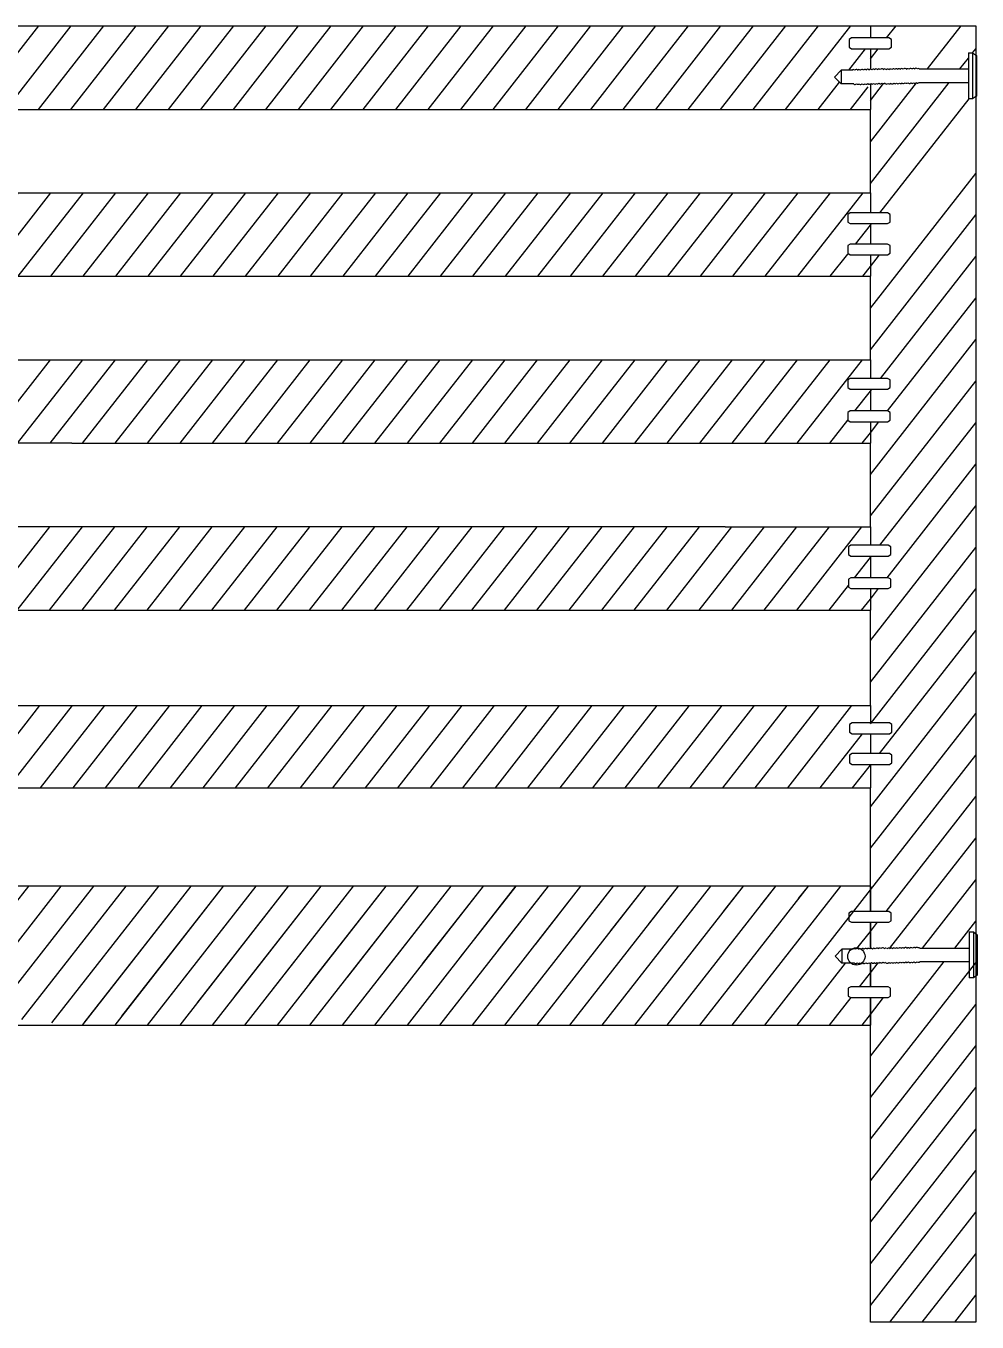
# Model space of a CAD drawing. Header units: millimetres. Extents: x -383 to 2872, y 639 to 2489.
# Drawn here: x 2518.1 to 2587.8, y 2297.3 to 2392.3 of the extents above; entities that cross this region are included whole.
import ezdxf

# ---------------------------------------------------------------- set-up
doc = ezdxf.new("R2010")
doc.units = ezdxf.units.MM
for name, color, linetype in [('ARREDI_attrezzature', 175, 'Continuous'), ('Chiodi', 1, 'Continuous'), ('struttura', 7, 'Continuous')]:
    doc.layers.add(name, color=color, linetype=linetype)
pattern_1 = [(52, (1200.2589, 2122.3215), (-1.4775202, 1.1543653), [])]

msp = doc.modelspace()

# ---------------------------------------------------------------- hatches: boundary and pattern name
at = {"layer": 'ARREDI_attrezzature'}
h = msp.add_hatch(dxfattribs=at)
h.set_pattern_fill('ANSI31', color=256, scale=15, angle=7)
h.set_pattern_definition(pattern_1)
h.paths.add_polyline_path([(2578.288, 2376.165), (2578.472, 2376.283), (2579.948, 2376.283), (2579.948, 2377.776), (2578.288, 2377.776), (2578.288, 2378.457), (2578.472, 2378.576), (2579.948, 2378.576), (2579.948, 2380.033), (2521.446, 2380.033), (2512.063, 2380.033), (2507.673, 2380.033), (2507.673, 2378.882), (2509.168, 2378.882), (2509.168, 2378.199), (2508.985, 2378.082), (2507.673, 2378.082), (2507.673, 2376.244), (2509.214, 2376.244), (2509.214, 2375.561), (2509.03, 2375.444), (2507.673, 2375.444), (2507.673, 2373.916), (2512.063, 2373.916), (2521.446, 2373.916), (2579.948, 2373.916), (2579.948, 2375.484), (2578.288, 2375.484)])
h = msp.add_hatch(dxfattribs=at)
h.set_pattern_fill('ANSI31', color=256, scale=15, angle=7)
h.set_pattern_definition(pattern_1)
h.paths.add_polyline_path([(2578.289, 2363.933), (2578.472, 2364.051), (2579.948, 2364.051), (2579.948, 2365.637), (2578.289, 2365.637), (2578.289, 2366.318), (2578.472, 2366.436), (2579.948, 2366.436), (2579.948, 2367.799), (2521.446, 2367.799), (2512.063, 2367.799), (2507.673, 2367.799), (2507.673, 2366.501), (2509.168, 2366.501), (2509.168, 2365.818), (2508.985, 2365.701), (2507.673, 2365.701), (2507.673, 2364.136), (2509.214, 2364.136), (2509.214, 2363.454), (2509.03, 2363.336), (2507.673, 2363.336), (2507.673, 2361.681), (2512.063, 2361.681), (2521.446, 2361.681), (2579.948, 2361.681), (2579.948, 2363.251), (2578.289, 2363.251)])
h = msp.add_hatch(dxfattribs=at)
h.set_pattern_fill('ANSI31', color=256, scale=15, angle=7)
h.set_pattern_definition(pattern_1)
h.paths.add_polyline_path([(2579.948, 2353.411), (2578.336, 2353.411), (2578.336, 2354.093), (2578.52, 2354.211), (2579.948, 2354.211), (2579.948, 2355.564), (2569.307, 2355.564), (2515.846, 2355.564), (2512.063, 2355.564), (2507.673, 2355.564), (2507.673, 2354.028), (2509.213, 2354.028), (2509.213, 2353.346), (2509.029, 2353.229), (2507.673, 2353.229), (2507.673, 2351.755), (2509.258, 2351.755), (2509.258, 2351.072), (2509.075, 2350.955), (2507.673, 2350.955), (2507.673, 2349.447), (2512.063, 2349.447), (2512.791, 2349.447), (2572.363, 2349.447), (2579.948, 2349.447), (2579.948, 2351.026), (2578.336, 2351.026), (2578.336, 2351.708), (2578.52, 2351.826), (2579.948, 2351.826)])
h = msp.add_hatch(dxfattribs=at)
h.set_pattern_fill('ANSI31', color=256, scale=15, angle=7)
h.set_pattern_definition(pattern_1)
h.paths.add_polyline_path([(2578.43, 2338.824), (2578.613, 2338.942), (2579.948, 2338.942), (2579.948, 2340.387), (2578.43, 2340.387), (2578.43, 2341.069), (2578.613, 2341.187), (2579.948, 2341.187), (2579.948, 2342.449), (2572.363, 2342.449), (2512.791, 2342.449), (2512.063, 2342.449), (2507.673, 2342.449), (2507.673, 2340.815), (2509.144, 2340.815), (2509.144, 2340.133), (2508.961, 2340.015), (2507.673, 2340.015), (2507.673, 2338.802), (2509.19, 2338.802), (2509.19, 2338.119), (2509.006, 2338.002), (2507.673, 2338.002), (2507.673, 2337.212), (2507.673, 2336.422), (2579.948, 2336.422), (2579.948, 2338.142), (2578.43, 2338.142)])
h = msp.add_hatch(dxfattribs=at)
h.set_pattern_fill('ANSI31', color=256, scale=15, angle=7)
h.set_pattern_definition(pattern_1)
edge = h.paths.add_edge_path()
edge.add_line((2579.948, 2329.222), (2427.399, 2329.222))
edge.add_line((2521.446, 2319.038), (2579.605, 2319.038))
edge.add_line((2511.72, 2319.038), (2521.446, 2319.038))

# ---------------------------------------------------------------- linework, layer by layer
for p, q in [((2587.667, 2392.267), (2587.667, 2297.267)), ((2579.948, 2380.033), (2579.948, 2386.15)), ((2579.948, 2367.799), (2579.948, 2373.916)), ((2579.948, 2355.564), (2579.948, 2361.681)), ((2579.948, 2342.449), (2579.948, 2349.447)), ((2579.948, 2329.222), (2579.948, 2336.422)), ((2579.605, 2319.038), (2579.948, 2319.038))]:
    msp.add_line(p, q)
at = {"layer": 'ARREDI_attrezzature', "linetype": 'Continuous'}
for p, q in [((2514.255, 2386.15), (2519.034, 2392.267)), ((2516.634, 2386.15), (2521.414, 2392.267)), ((2519.014, 2386.15), (2523.793, 2392.267)), ((2521.393, 2386.15), (2526.172, 2392.267)), ((2523.773, 2386.15), (2528.552, 2392.267)), ((2526.152, 2386.15), (2530.931, 2392.267)), ((2528.531, 2386.15), (2533.311, 2392.267)), ((2530.911, 2386.15), (2535.69, 2392.267)), ((2533.29, 2386.15), (2538.07, 2392.267)), ((2535.67, 2386.15), (2540.449, 2392.267)), ((2538.049, 2386.15), (2542.828, 2392.267)), ((2540.428, 2386.15), (2545.208, 2392.267)), ((2542.808, 2386.15), (2547.587, 2392.267)), ((2545.187, 2386.15), (2549.967, 2392.267)), ((2547.567, 2386.15), (2552.346, 2392.267)), ((2549.946, 2386.15), (2554.725, 2392.267)), ((2552.326, 2386.15), (2557.105, 2392.267)), ((2554.705, 2386.15), (2559.484, 2392.267)), ((2557.084, 2386.15), (2561.864, 2392.267)), ((2559.464, 2386.15), (2564.243, 2392.267)), ((2561.843, 2386.15), (2566.622, 2392.267)), ((2564.223, 2386.15), (2569.002, 2392.267)), ((2566.602, 2386.15), (2571.381, 2392.267)), ((2568.981, 2386.15), (2573.761, 2392.267)), ((2571.361, 2386.15), (2576.14, 2392.267)), ((2573.74, 2386.15), (2578.519, 2392.267)), ((2581.143, 2391.385), (2581.833, 2392.267)), ((2584.131, 2389.118), (2586.592, 2392.267)), ((2578.37, 2389.03), (2579.584, 2390.585)), ((2579.948, 2389.854), (2580.518, 2390.585)), ((2587.428, 2390.292), (2587.667, 2390.597)), ((2586.511, 2389.118), (2587.128, 2389.908)), ((2576.12, 2386.15), (2577.681, 2388.149)), ((2578.499, 2386.15), (2579.794, 2387.808)), ((2579.948, 2380.718), (2585.731, 2388.121)), ((2579.948, 2383.763), (2583.336, 2388.1)), ((2579.948, 2386.809), (2580.908, 2388.038)), ((2580.653, 2378.576), (2587.184, 2386.935)), ((2579.948, 2371.581), (2587.667, 2381.461)), ((2579.948, 2368.536), (2587.667, 2378.415)), ((2579.948, 2377.672), (2580.028, 2377.776)), ((2579.948, 2374.627), (2580.617, 2375.484)), ((2580.687, 2366.436), (2587.667, 2375.37)), ((2581.203, 2364.051), (2587.667, 2372.324)), ((2579.948, 2359.399), (2587.667, 2369.279)), ((2579.948, 2356.354), (2587.667, 2366.233)), ((2579.948, 2365.49), (2580.062, 2365.637)), ((2579.948, 2362.445), (2580.578, 2363.251)), ((2580.653, 2354.211), (2587.667, 2363.188)), ((2581.169, 2351.826), (2587.667, 2360.142)), ((2579.948, 2347.217), (2587.667, 2357.097)), ((2579.948, 2344.172), (2587.667, 2354.051)), ((2579.948, 2353.308), (2580.028, 2353.411)), ((2579.948, 2350.263), (2580.544, 2351.026)), ((2579.948, 2341.126), (2587.667, 2351.006)), ((2580.621, 2338.942), (2587.667, 2347.96)), ((2579.948, 2335.035), (2587.667, 2344.915)), ((2579.948, 2331.99), (2587.667, 2341.869)), ((2579.948, 2328.944), (2587.667, 2338.824)), ((2579.948, 2338.081), (2579.996, 2338.142)), ((2581.096, 2327.368), (2587.667, 2335.778)), ((2581.351, 2324.649), (2587.667, 2332.733)), ((2583.758, 2324.684), (2587.667, 2329.687)), ((2522.241, 2319.038), (2530.197, 2329.222)), ((2524.62, 2319.038), (2532.576, 2329.222)), ((2526.999, 2319.038), (2534.956, 2329.222)), ((2529.379, 2319.038), (2537.335, 2329.222)), ((2531.758, 2319.038), (2539.715, 2329.222)), ((2534.138, 2319.038), (2542.094, 2329.222)), ((2536.517, 2319.038), (2544.473, 2329.222)), ((2538.897, 2319.038), (2546.853, 2329.222)), ((2541.276, 2319.038), (2549.232, 2329.222)), ((2543.655, 2319.038), (2551.612, 2329.222)), ((2546.035, 2319.038), (2553.991, 2329.222)), ((2548.414, 2319.038), (2556.371, 2329.222)), ((2550.794, 2319.038), (2558.75, 2329.222)), ((2553.173, 2319.038), (2561.129, 2329.222)), ((2555.552, 2319.038), (2563.509, 2329.222)), ((2557.932, 2319.038), (2565.888, 2329.222)), ((2560.311, 2319.038), (2568.268, 2329.222)), ((2562.691, 2319.038), (2570.647, 2329.222)), ((2565.07, 2319.038), (2573.026, 2329.222)), ((2567.449, 2319.038), (2575.406, 2329.222)), ((2569.829, 2319.038), (2577.785, 2329.222)), ((2572.208, 2319.038), (2579.948, 2328.944)), ((2579.948, 2325.899), (2580.471, 2326.568)), ((2586.137, 2324.684), (2587.667, 2326.642)), ((2578.968, 2324.644), (2579.948, 2325.899)), ((2574.588, 2319.038), (2578.14, 2323.584)), ((2579.163, 2321.849), (2579.948, 2322.853)), ((2579.948, 2316.762), (2585.358, 2323.687)), ((2579.948, 2313.717), (2587.667, 2323.596)), ((2579.948, 2322.853), (2580.523, 2323.59)), ((2576.967, 2319.038), (2578.538, 2321.049)), ((2579.948, 2319.808), (2580.917, 2321.049)), ((2579.948, 2310.671), (2587.667, 2320.551)), ((2579.346, 2319.038), (2579.948, 2319.808)), ((2579.948, 2307.626), (2587.667, 2317.505)), ((2579.948, 2304.58), (2587.667, 2314.46)), ((2579.948, 2301.535), (2587.667, 2311.414)), ((2579.948, 2298.489), (2587.667, 2308.369)), ((2581.373, 2297.267), (2587.667, 2305.323)), ((2583.752, 2297.267), (2587.667, 2302.278)), ((2586.131, 2297.267), (2587.667, 2299.232))]:
    msp.add_line(p, q, dxfattribs=at)
at = {"layer": 'Chiodi'}
for p, q in [((2578.577, 2391.385), (2578.394, 2391.267)), ((2578.394, 2391.267), (2578.394, 2390.702)), ((2581.31, 2391.385), (2578.577, 2391.385)), ((2581.494, 2391.267), (2581.31, 2391.385)), ((2581.494, 2390.702), (2581.494, 2391.267)), ((2578.394, 2390.702), (2578.577, 2390.585)), ((2578.577, 2390.585), (2581.31, 2390.585)), ((2581.31, 2390.585), (2581.494, 2390.702)), ((2578.472, 2378.576), (2578.288, 2378.457)), ((2578.288, 2378.457), (2578.288, 2377.893)), ((2578.288, 2377.893), (2578.472, 2377.776)), ((2581.205, 2378.576), (2578.472, 2378.576)), ((2581.389, 2378.457), (2581.205, 2378.576)), ((2581.205, 2377.776), (2581.389, 2377.893)), ((2581.389, 2377.893), (2581.389, 2378.457)), ((2578.472, 2377.776), (2581.205, 2377.776)), ((2578.472, 2376.283), (2578.288, 2376.165)), ((2578.288, 2376.165), (2578.288, 2375.601)), ((2581.205, 2376.283), (2578.472, 2376.283)), ((2581.389, 2376.165), (2581.205, 2376.283)), ((2581.389, 2375.601), (2581.389, 2376.165)), ((2578.288, 2375.601), (2578.472, 2375.484)), ((2578.472, 2375.484), (2581.205, 2375.484)), ((2581.205, 2375.484), (2581.389, 2375.601)), ((2578.472, 2366.436), (2578.289, 2366.318)), ((2578.289, 2366.318), (2578.289, 2365.754)), ((2578.289, 2365.754), (2578.472, 2365.637)), ((2581.206, 2366.436), (2578.472, 2366.436)), ((2578.472, 2365.637), (2581.206, 2365.637)), ((2581.389, 2366.318), (2581.206, 2366.436)), ((2581.206, 2365.637), (2581.389, 2365.754)), ((2581.389, 2365.754), (2581.389, 2366.318)), ((2578.472, 2364.051), (2578.289, 2363.933)), ((2578.289, 2363.933), (2578.289, 2363.368)), ((2581.206, 2364.051), (2578.472, 2364.051)), ((2581.389, 2363.933), (2581.206, 2364.051)), ((2581.389, 2363.368), (2581.389, 2363.933)), ((2578.289, 2363.368), (2578.472, 2363.251)), ((2578.472, 2363.251), (2581.206, 2363.251)), ((2581.206, 2363.251), (2581.389, 2363.368)), ((2578.52, 2354.211), (2578.336, 2354.093)), ((2581.253, 2354.211), (2578.52, 2354.211)), ((2581.437, 2354.093), (2581.253, 2354.211)), ((2578.336, 2354.093), (2578.336, 2353.529)), ((2578.336, 2353.529), (2578.52, 2353.411)), ((2578.52, 2353.411), (2581.253, 2353.411)), ((2581.253, 2353.411), (2581.437, 2353.529)), ((2581.437, 2353.529), (2581.437, 2354.093)), ((2578.52, 2351.826), (2578.336, 2351.708)), ((2578.336, 2351.708), (2578.336, 2351.143)), ((2581.253, 2351.826), (2578.52, 2351.826)), ((2581.437, 2351.708), (2581.253, 2351.826)), ((2581.437, 2351.143), (2581.437, 2351.708)), ((2578.336, 2351.143), (2578.52, 2351.026)), ((2578.52, 2351.026), (2581.253, 2351.026)), ((2581.253, 2351.026), (2581.437, 2351.143)), ((2578.613, 2341.187), (2578.43, 2341.069)), ((2578.43, 2341.069), (2578.43, 2340.505)), ((2581.347, 2341.187), (2578.613, 2341.187)), ((2581.53, 2341.069), (2581.347, 2341.187)), ((2581.53, 2340.505), (2581.53, 2341.069)), ((2578.43, 2340.505), (2578.613, 2340.387)), ((2578.613, 2340.387), (2581.347, 2340.387)), ((2581.347, 2340.387), (2581.53, 2340.505)), ((2578.613, 2338.942), (2578.43, 2338.824)), ((2581.347, 2338.942), (2578.613, 2338.942)), ((2581.53, 2338.824), (2581.347, 2338.942)), ((2578.43, 2338.824), (2578.43, 2338.259)), ((2578.43, 2338.259), (2578.613, 2338.142)), ((2578.613, 2338.142), (2581.347, 2338.142)), ((2581.347, 2338.142), (2581.53, 2338.259)), ((2581.53, 2338.259), (2581.53, 2338.824)), ((2578.566, 2327.368), (2578.382, 2327.25)), ((2578.382, 2327.25), (2578.382, 2326.685)), ((2578.382, 2326.685), (2578.566, 2326.568)), ((2581.299, 2327.368), (2578.566, 2327.368)), ((2578.566, 2326.568), (2581.299, 2326.568)), ((2581.482, 2327.25), (2581.299, 2327.368)), ((2581.299, 2326.568), (2581.482, 2326.685)), ((2581.482, 2326.685), (2581.482, 2327.25)), ((2578.519, 2321.849), (2578.335, 2321.73)), ((2581.252, 2321.849), (2578.519, 2321.849)), ((2581.436, 2321.73), (2581.252, 2321.849)), ((2578.335, 2321.73), (2578.335, 2321.166)), ((2578.335, 2321.166), (2578.519, 2321.049)), ((2578.519, 2321.049), (2581.252, 2321.049)), ((2581.252, 2321.049), (2581.436, 2321.166)), ((2581.436, 2321.166), (2581.436, 2321.73))]:
    msp.add_line(p, q, dxfattribs=at)
at = {"layer": 'Chiodi', "color": 2}
for p, q in [((2587.128, 2390.292), (2587.128, 2389.103)), ((2587.128, 2390.292), (2587.442, 2390.292)), ((2587.442, 2390.292), (2587.442, 2386.935)), ((2587.442, 2390.292), (2587.713, 2390.09)), ((2587.713, 2390.09), (2587.713, 2387.128)), ((2577.809, 2389.03), (2577.318, 2388.523)), ((2577.318, 2388.523), (2577.809, 2388.018)), ((2578.592, 2389.03), (2577.809, 2389.03)), ((2577.809, 2389.03), (2577.809, 2388.018)), ((2583.533, 2389.118), (2587.129, 2389.118)), ((2587.129, 2389.118), (2587.129, 2388.121)), ((2578.73, 2388.018), (2577.809, 2388.018)), ((2583.533, 2388.121), (2587.129, 2388.121)), ((2587.129, 2388.121), (2587.129, 2386.932)), ((2587.442, 2386.935), (2587.129, 2386.935)), ((2587.713, 2387.128), (2587.442, 2386.935)), ((2587.181, 2325.858), (2587.181, 2324.669)), ((2587.181, 2325.858), (2587.495, 2325.858)), ((2587.495, 2325.858), (2587.495, 2322.501)), ((2587.495, 2325.858), (2587.766, 2325.656)), ((2587.766, 2325.656), (2587.766, 2322.694)), ((2583.585, 2324.684), (2587.181, 2324.684)), ((2587.181, 2324.684), (2587.181, 2323.687)), ((2577.861, 2324.596), (2577.371, 2324.089)), ((2577.371, 2324.089), (2577.861, 2323.584)), ((2578.644, 2324.596), (2577.861, 2324.596)), ((2577.861, 2324.596), (2577.861, 2323.584)), ((2578.783, 2323.584), (2577.861, 2323.584)), ((2583.585, 2323.687), (2587.181, 2323.687)), ((2587.181, 2323.687), (2587.181, 2322.498)), ((2587.495, 2322.501), (2587.181, 2322.501)), ((2587.766, 2322.694), (2587.495, 2322.501))]:
    msp.add_line(p, q, dxfattribs=at)
at = {"layer": 'Chiodi'}
msp.add_circle((2578.923, 2324.069), 0.634, dxfattribs=at)
at = {"layer": 'Chiodi', "color": 2}
for centre, radius, start, end in [((2578.709, 2388.918), 0.147, 51.58314, 141.95807), ((2578.918, 2388.931), 0.147, 51.58314, 141.95807), ((2579.125, 2388.916), 0.147, 51.58314, 141.95807), ((2579.334, 2388.929), 0.147, 51.58314, 141.95807), ((2579.543, 2388.932), 0.147, 51.58314, 141.95807), ((2579.752, 2388.945), 0.147, 51.58314, 141.95807), ((2579.951, 2388.963), 0.127, 39.32399, 145.66365), ((2580.165, 2388.952), 0.147, 51.58314, 141.95807), ((2580.374, 2388.965), 0.147, 51.58314, 141.95807), ((2580.583, 2388.968), 0.147, 51.58314, 141.95807), ((2580.792, 2388.981), 0.147, 51.58314, 141.95807), ((2580.999, 2388.966), 0.147, 51.58314, 141.95807), ((2581.218, 2388.96), 0.147, 51.58314, 141.95807), ((2581.427, 2388.963), 0.147, 51.58314, 141.95807), ((2581.636, 2388.976), 0.147, 51.58314, 141.95807), ((2581.842, 2388.974), 0.147, 51.58314, 141.95807), ((2582.051, 2388.987), 0.147, 51.58314, 141.95807), ((2582.26, 2388.99), 0.147, 51.58314, 141.95807), ((2582.469, 2389.003), 0.147, 51.58314, 141.95807), ((2582.676, 2388.988), 0.147, 51.58314, 138.8699), ((2582.884, 2389.001), 0.147, 51.58314, 141.95807), ((2583.093, 2389.004), 0.147, 51.58314, 141.95807), ((2583.302, 2389.017), 0.147, 51.58314, 141.95807), ((2583.449, 2388.988), 0.154, 57.35871, 111.1023), ((2578.828, 2388.13), 0.155, 230.99417, 315.7306), ((2579.037, 2388.143), 0.155, 230.99417, 315.7306), ((2579.244, 2388.128), 0.155, 230.99417, 315.7306), ((2579.453, 2388.141), 0.155, 230.99417, 315.7306), ((2579.662, 2388.145), 0.155, 230.99417, 315.7306), ((2579.871, 2388.158), 0.155, 230.99417, 315.7306), ((2580.086, 2388.136), 0.136, 219.69584, 317.42173), ((2580.284, 2388.164), 0.155, 230.99417, 315.7306), ((2580.493, 2388.177), 0.155, 230.99417, 315.7306), ((2580.702, 2388.181), 0.155, 230.99417, 315.7306), ((2580.911, 2388.194), 0.155, 230.99417, 315.7306), ((2581.128, 2388.159), 0.155, 230.99417, 315.7306), ((2581.337, 2388.172), 0.155, 230.99417, 315.7306), ((2581.546, 2388.175), 0.155, 230.99417, 315.7306), ((2581.755, 2388.188), 0.155, 230.99417, 315.7306), ((2581.961, 2388.186), 0.155, 230.99417, 315.7306), ((2582.17, 2388.199), 0.155, 230.99417, 315.7306), ((2582.379, 2388.202), 0.155, 230.99417, 315.7306), ((2582.588, 2388.215), 0.155, 230.99417, 315.7306), ((2582.807, 2388.172), 0.127, 210.92574, 320.8227), ((2583.003, 2388.213), 0.155, 230.99417, 315.7306), ((2583.212, 2388.216), 0.155, 230.99417, 315.7306), ((2583.421, 2388.229), 0.155, 230.99417, 315.7306), ((2579.804, 2324.511), 0.147, 51.58314, 141.95807), ((2580.004, 2324.529), 0.127, 39.32399, 145.66365), ((2580.218, 2324.518), 0.147, 51.58314, 141.95807), ((2580.427, 2324.531), 0.147, 51.58314, 141.95807), ((2580.636, 2324.535), 0.147, 51.58314, 141.95807), ((2580.845, 2324.548), 0.147, 51.58314, 141.95807), ((2581.052, 2324.532), 0.147, 51.58314, 141.95807), ((2581.271, 2324.526), 0.147, 51.58314, 141.95807), ((2581.479, 2324.529), 0.147, 51.58314, 141.95807), ((2581.688, 2324.542), 0.147, 51.58314, 141.95807), ((2581.895, 2324.54), 0.147, 51.58314, 141.95807), ((2582.103, 2324.553), 0.147, 51.58314, 141.95807), ((2582.312, 2324.556), 0.147, 51.58314, 141.95807), ((2582.521, 2324.569), 0.147, 51.58314, 141.95807), ((2582.728, 2324.554), 0.147, 51.58314, 138.8699), ((2582.937, 2324.567), 0.147, 51.58314, 141.95807), ((2583.146, 2324.57), 0.147, 51.58314, 141.95807), ((2583.355, 2324.583), 0.147, 51.58314, 141.95807), ((2583.502, 2324.554), 0.154, 57.35871, 111.1023), ((2578.762, 2324.484), 0.147, 51.58314, 141.95807), ((2578.971, 2324.497), 0.147, 51.58314, 141.95807), ((2579.178, 2324.482), 0.147, 51.58314, 141.95807), ((2579.387, 2324.495), 0.147, 51.58314, 141.95807), ((2579.596, 2324.498), 0.147, 51.58314, 141.95807), ((2578.881, 2323.696), 0.155, 230.99417, 315.7306), ((2579.09, 2323.709), 0.155, 230.99417, 315.7306), ((2579.297, 2323.694), 0.155, 230.99417, 315.7306), ((2579.506, 2323.707), 0.155, 230.99417, 315.7306), ((2579.715, 2323.711), 0.155, 230.99417, 315.7306), ((2579.923, 2323.724), 0.155, 230.99417, 315.7306), ((2580.139, 2323.702), 0.136, 219.69584, 317.42173), ((2580.337, 2323.731), 0.155, 230.99417, 315.7306), ((2580.546, 2323.744), 0.155, 230.99417, 315.7306), ((2580.755, 2323.747), 0.155, 230.99417, 315.7306), ((2580.964, 2323.76), 0.155, 230.99417, 315.7306), ((2581.181, 2323.725), 0.155, 230.99417, 315.7306), ((2581.39, 2323.738), 0.155, 230.99417, 315.7306), ((2581.598, 2323.741), 0.155, 230.99417, 315.7306), ((2581.807, 2323.754), 0.155, 230.99417, 315.7306), ((2582.014, 2323.752), 0.155, 230.99417, 315.7306), ((2582.222, 2323.765), 0.155, 230.99417, 315.7306), ((2582.431, 2323.768), 0.155, 230.99417, 315.7306), ((2582.64, 2323.781), 0.155, 230.99417, 315.7306), ((2582.86, 2323.738), 0.127, 210.92574, 320.8227), ((2583.056, 2323.779), 0.155, 230.99417, 315.7306), ((2583.265, 2323.782), 0.155, 230.99417, 315.7306), ((2583.474, 2323.795), 0.155, 230.99417, 315.7306)]:
    msp.add_arc(centre, radius, start, end, dxfattribs=at)
at = {"layer": 'struttura'}
for p, q in [((2427.399, 2392.267), (2579.948, 2392.267)), ((2579.948, 2392.267), (2587.667, 2392.267)), ((2579.948, 2392.267), (2579.948, 2391.385)), ((2579.948, 2390.585), (2579.948, 2389.089)), ((2579.948, 2388.023), (2579.948, 2386.15)), ((2512.063, 2386.15), (2521.446, 2386.15)), ((2521.446, 2386.15), (2579.948, 2386.15)), ((2512.063, 2380.033), (2521.446, 2380.033)), ((2521.446, 2380.033), (2579.948, 2380.033)), ((2579.948, 2380.033), (2579.948, 2378.576)), ((2579.948, 2377.776), (2579.948, 2376.283)), ((2579.948, 2375.484), (2579.948, 2373.916)), ((2512.063, 2373.916), (2521.446, 2373.916)), ((2521.446, 2373.916), (2579.948, 2373.916)), ((2512.063, 2367.799), (2521.446, 2367.799)), ((2521.446, 2367.799), (2579.948, 2367.799)), ((2579.948, 2367.799), (2579.948, 2366.436)), ((2579.948, 2365.637), (2579.948, 2364.051)), ((2579.948, 2363.251), (2579.948, 2361.681)), ((2521.446, 2361.681), (2512.063, 2361.681)), ((2521.446, 2361.681), (2579.948, 2361.681)), ((2569.307, 2355.564), (2515.846, 2355.564)), ((2569.307, 2355.564), (2579.948, 2355.564)), ((2579.948, 2355.564), (2579.948, 2354.211)), ((2579.948, 2353.411), (2579.948, 2351.826)), ((2579.948, 2351.026), (2579.948, 2349.447)), ((2512.791, 2349.447), (2572.363, 2349.447)), ((2572.363, 2349.447), (2579.948, 2349.447)), ((2512.791, 2342.449), (2572.363, 2342.449)), ((2572.363, 2342.449), (2579.948, 2342.449)), ((2579.948, 2342.449), (2579.948, 2341.187)), ((2579.948, 2340.387), (2579.948, 2338.942)), ((2579.948, 2338.142), (2579.948, 2336.422)), ((2507.673, 2336.422), (2579.948, 2336.422)), ((2579.948, 2329.222), (2507.673, 2329.222)), ((2579.948, 2327.368), (2579.948, 2329.222)), ((2579.948, 2329.222), (2579.948, 2327.368)), ((2579.948, 2324.642), (2579.948, 2326.568)), ((2579.948, 2326.568), (2579.948, 2324.642)), ((2579.948, 2321.849), (2579.948, 2323.57)), ((2579.948, 2323.57), (2579.948, 2321.849)), ((2579.948, 2297.267), (2579.948, 2321.049)), ((2579.948, 2321.049), (2579.948, 2319.038)), ((2511.72, 2319.038), (2521.446, 2319.038)), ((2521.446, 2319.038), (2579.605, 2319.038)), ((2587.667, 2297.267), (2579.948, 2297.267))]:
    msp.add_line(p, q, dxfattribs=at)

doc.saveas('drawing.dxf')
